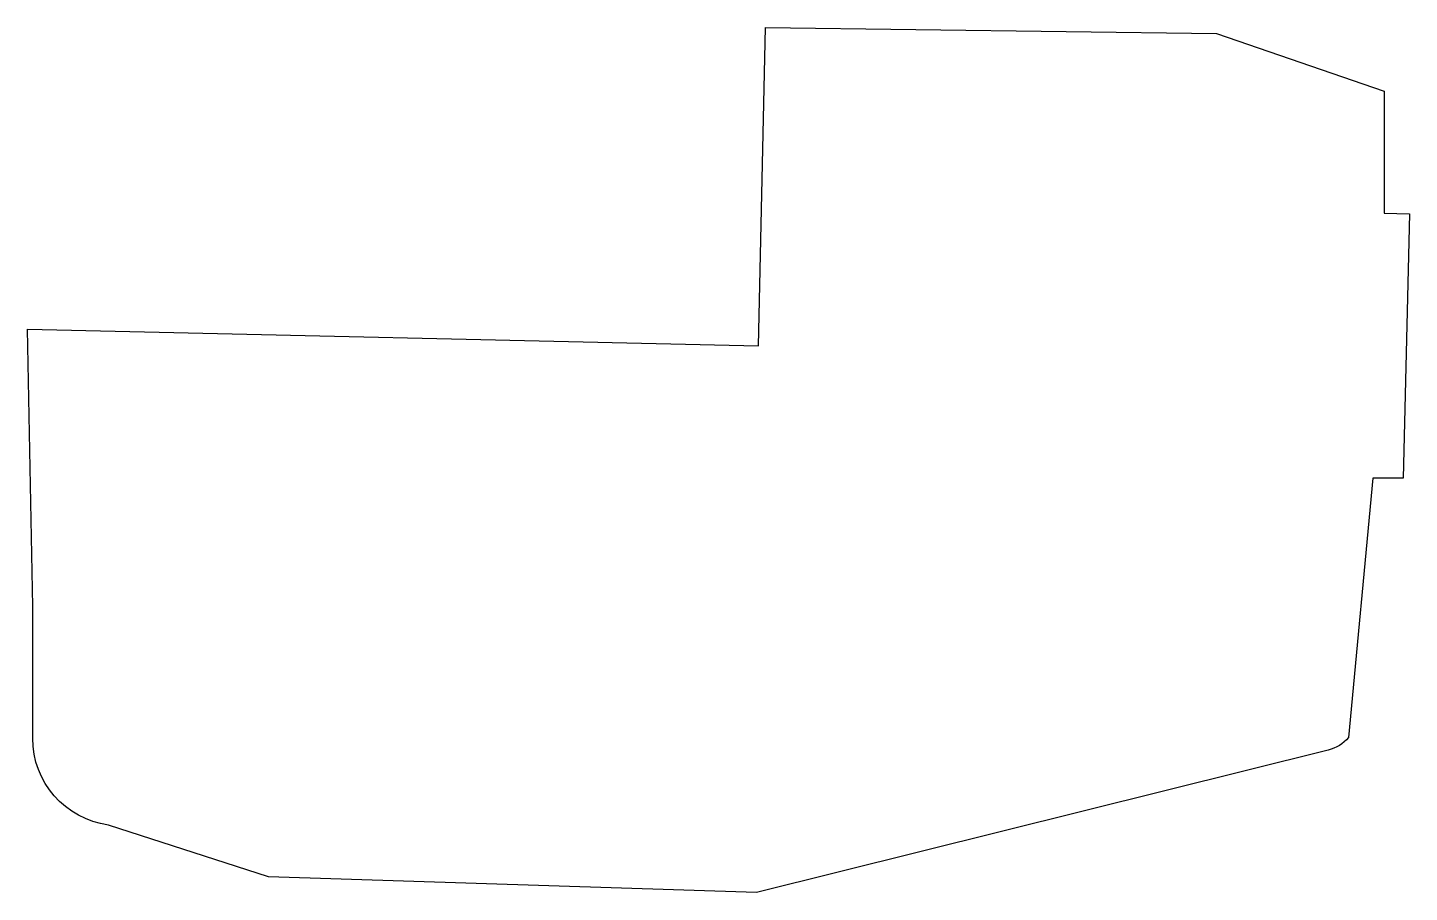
# Model space of a CAD drawing. Header units: millimetres. Extents: x -33 to 87, y 26 to 101.
import ezdxf

# ---------------------------------------------------------------- set-up
doc = ezdxf.new("R2010")
doc.units = ezdxf.units.MM
doc.layers.get('0').update_dxf_attribs({"linetype": 'CONTINUOUS'})

msp = doc.modelspace()

# ---------------------------------------------------------------- linework, layer by layer
msp.add_lwpolyline([(-32.83, 74.39), (30.37, 72.95), (31, 100.5), (70, 100), (84.5, 95), (84.5, 84.44), (86.67, 84.39), (86.15, 61.5), (83.52, 61.5), (81.42, 39.05, -0.151862), (79.65, 37.98), (30.2, 25.66), (-12, 27), (-25.83, 31.48, -0.37469), (-32.39, 39), (-32.39, 50.4)], format="xyb", close=True)

doc.saveas('drawing.dxf')
